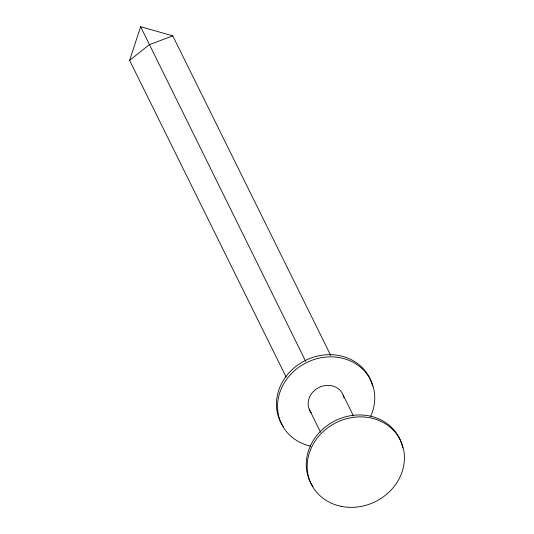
<?xml version="1.0" encoding="UTF-8"?>
<svg xmlns="http://www.w3.org/2000/svg" width="534" height="534" viewBox="0 0 534 534"><rect width="100%" height="100%" fill="white"/><g stroke="black" fill="none" stroke-linecap="round" stroke-linejoin="round"><path stroke-width="0.8" d="M286.137 377.071L129.615 60.369L140.616 26.7L172.776 35.845L330.78 355.531M129.615 60.369L149.22 44.749L172.776 35.845M343.148 395.073L353.455 415.926M305.742 361.451L140.616 26.7M309.159 409.137L320.574 432.226M310.668 446.157A49.662 44.095 -26.3 0 1 280.537 390.528A49.662 44.095 -26.3 0 1 344.296 358.728A49.662 44.095 -26.3 0 1 370.716 416.213M311.289 412.835A18.403 16.34 -26.3 0 1 319.439 387.21A18.403 16.34 -26.3 0 1 343.929 397.83M283.227 426.519A49.662 44.095 -26.3 0 1 307.237 359.576A49.662 44.095 -26.3 0 1 372.552 386.062M313.017 486.801A49.662 44.095 -26.3 0 1 337.875 419.484A49.662 44.095 -26.3 0 1 402.703 447.953M341.119 506.339A49.662 44.095 -26.3 0 0 403.297 448.266A49.662 44.095 -26.3 0 0 323.017 431.739A49.662 44.095 -26.3 0 0 341.119 506.339"/></g></svg>
